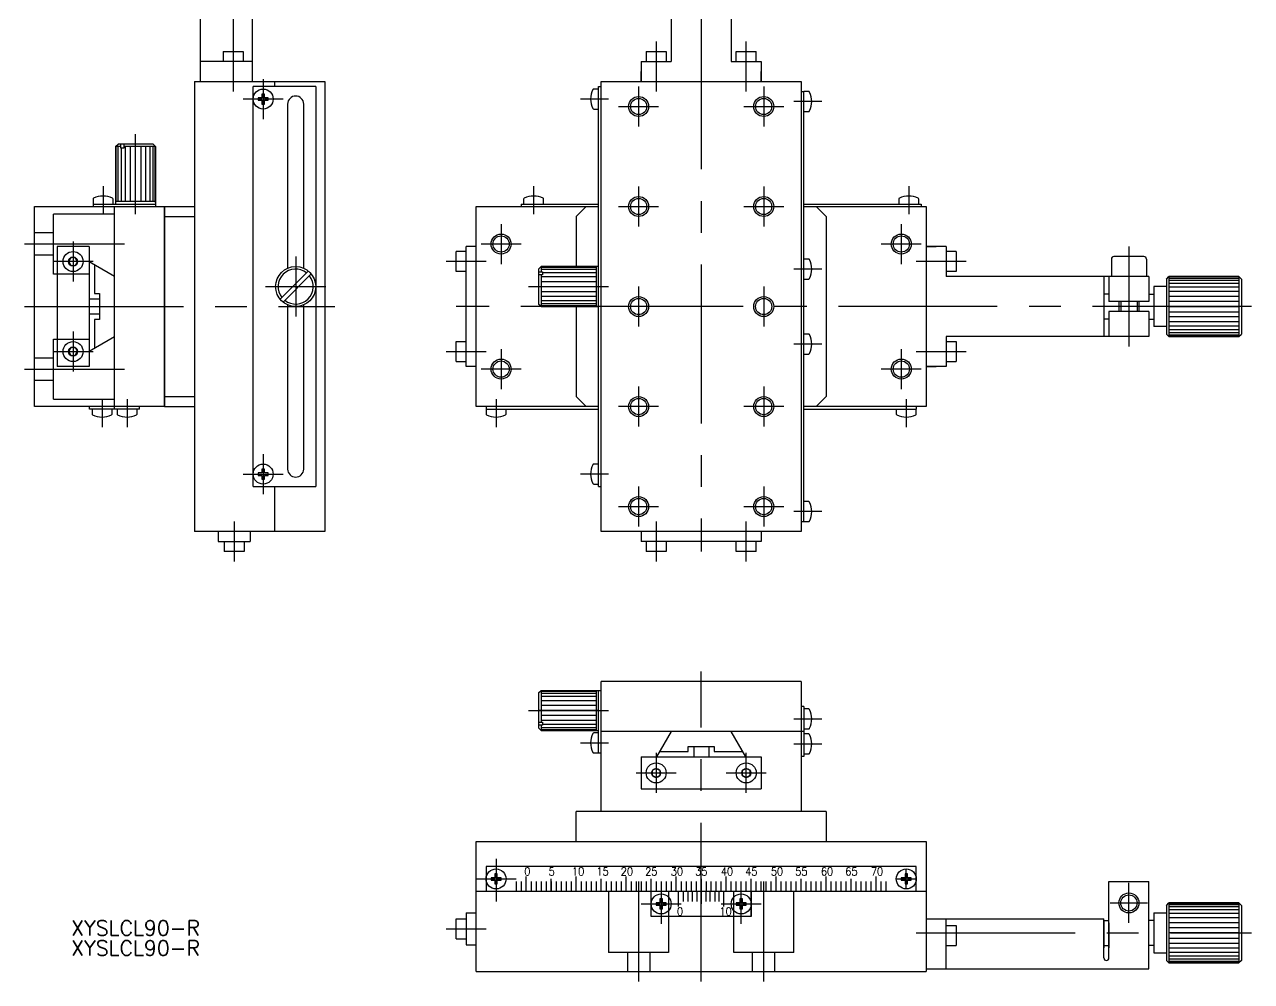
# Model space of a CAD drawing. Extents: x -135 to 410, y -135 to 204.
# Drawn here: x -135.3 to 110, y -135 to 56.4 of the extents above; entities that cross this region are included whole.
import ezdxf

# ---------------------------------------------------------------- set-up
doc = ezdxf.new("R2010")
doc.units = 0
doc.linetypes.add('CENTER', pattern=[50.8, 31.75, -6.35, 6.35, -6.35])
doc.linetypes.add('DASHED', pattern=[19.05, 12.7, -6.35])
doc.layers.get('0').update_dxf_attribs({"linetype": 'CONTINUOUS'})
doc.layers.add('CENTER', color=1, linetype='CENTER')
doc.styles.add('CONVERTER_1', font='txt.shx', dxfattribs={"width": 0.9})
doc.styles.get("Standard").update_dxf_attribs({"font": 'txt.shx', "height": 3, "bigfont": 'bigfont.shx'})

msp = doc.modelspace()

# ---------------------------------------------------------------- linework, layer by layer
at = {"color": 7, "linetype": 'CONTINUOUS'}
for p, q in [((-100.16, 89.5), (-100.16, 49)), ((6, 81.5), (6, 49)), ((-89.76, 80.5), (-89.76, 45)), ((-6, 80.5), (-6, 49)), ((-95.56, 51), (-91.56, 51)), ((-95.56, 51), (-95.56, 49)), ((-91.56, 51), (-91.56, 49)), ((-11, 51), (-11, 49)), ((-11, 51), (-7, 51)), ((-7, 51), (-7, 49)), ((7, 51), (11, 51)), ((7, 49), (7, 51)), ((11, 49), (11, 51)), ((-100.16, 49), (-100.16, 45)), ((-89.76, 49), (-100.16, 49)), ((-12, 49), (-12, 45)), ((-12, 49), (-6, 49)), ((-12, 45), (-12, 47)), ((-11, 49), (-7, 49)), ((6, 49), (7, 49)), ((7, 49), (11, 49)), ((7, 49), (12, 49)), ((11, 49), (12, 49)), ((12, 49), (12, 45)), ((12, 45), (12, 47)), ((-101.26, 45), (-101.26, 20)), ((-101.26, 45), (-75.26, 45)), ((-100.66, 45), (-100.16, 45)), ((-100.16, 45), (-97.96, 45)), ((-85.26, 45), (-85.26, 44)), ((-75.26, 45), (-75.26, 40.5)), ((-20, 45), (20, 45)), ((-20, 44), (-20, 45)), ((20, 45), (20, -45)), ((-89.56, -36), (-89.56, 44)), ((-85.26, 44), (-89.56, 44)), ((-87.81, 41.75), (-88.56, 41.75)), ((-88.56, 41.75), (-88.56, 41.25)), ((-87.31, 42.5), (-87.81, 42.5)), ((-87.81, 42.5), (-87.81, 41.75)), ((-87.31, 41.75), (-87.31, 42.5)), ((-86.56, 41.75), (-87.31, 41.75)), ((-86.56, 41.25), (-86.56, 41.75)), ((-77.06, 44), (-85.26, 44)), ((-77.06, 44), (-77.06, -36)), ((-20.5, 43.5), (-21.49, 43.5)), ((-20.5, 0), (-20.5, 44)), ((-20.5, 44), (-20, 44)), ((-20.5, 44), (-20, 44)), ((-20, -45), (-20, 44)), ((20, 43), (20.5, 43)), ((20.5, 20), (20.5, 43)), ((21.49, 43), (20.5, 43)), ((-88.56, 41.25), (-87.81, 41.25)), ((-87.81, 41.25), (-87.81, 40.5)), ((-87.81, 40.5), (-87.31, 40.5)), ((-87.31, 41.25), (-86.56, 41.25)), ((-87.31, 40.5), (-87.31, 41.25)), ((-82.66, 40.5), (-82.66, 7.67)), ((-79.46, 7.67), (-79.46, 40.5)), ((-75.26, 40.5), (-75.26, -32.5)), ((-21.49, 39.5), (-20.5, 39.5)), ((20.5, 39), (21.49, 39)), ((-117.06, 32), (-116.56, 32.5)), ((-117.06, 32), (-117.06, 20.5)), ((-115.99, 32), (-117.06, 32)), ((-116.92, 21), (-116.92, 32)), ((-109.56, 32.5), (-116.56, 32.5)), ((-116.52, 21), (-116.52, 32)), ((-115.99, 31.7), (-115.99, 32.5)), ((-115.42, 32.5), (-115.42, 31.7)), ((-109.06, 32), (-115.42, 32)), ((-115.06, 21), (-115.06, 32)), ((-114.09, 21), (-114.09, 32)), ((-113.06, 21), (-113.06, 32)), ((-112.02, 32), (-112.02, 21)), ((-111.06, 32), (-111.06, 21)), ((-110.23, 32), (-110.23, 21)), ((-109.59, 32), (-109.59, 21)), ((-109.56, 32.5), (-109.06, 32)), ((-109.19, 32), (-109.19, 21)), ((-109.06, 32), (-109.06, 20)), ((-115.42, 31.7), (-115.99, 31.7)), ((-115.89, 21), (-115.89, 31.7)), ((-133.26, 20), (-107.26, 20)), ((-133.26, -20), (-133.26, 20)), ((-121.56, 21.49), (-121.56, 20.5)), ((-121.56, 20.5), (-109.06, 20.5)), ((-121.56, 20.5), (-121.56, 20)), ((-117.56, 20.5), (-117.56, 21.49)), ((-117.26, -20.5), (-117.26, 20)), ((-109.06, 21), (-117.06, 21)), ((-109.31, 21), (-109.06, 21)), ((-107.26, 20), (-107.26, -20)), ((-107.26, -20), (-107.26, 20)), ((-107.26, 20), (-101.26, 20)), ((-101.26, 20), (-101.26, -20)), ((-45, -20), (-45, 20)), ((-45, -20), (-45, 20)), ((-45, 20), (-23, 20)), ((-36, 20.5), (-20.5, 20.5)), ((-36, 20.5), (-36, 20)), ((-35.5, 21.49), (-35.5, 20.5)), ((-31.5, 20.5), (-31.5, 21.49)), ((-23, 20), (-25, 18)), ((-23, 20), (-20.5, 20)), ((20.5, 20.5), (44, 20.5)), ((20.5, 20), (45, 20)), ((20.5, -20), (20.5, 20)), ((23, 20), (25, 18)), ((39.5, 21.49), (39.5, 20.5)), ((43.5, 20.5), (43.5, 21.49)), ((44, 20.5), (44, 20)), ((44, 20.5), (44, 20)), ((45, 20), (45, -20)), ((-107.26, 18), (-101.26, 18)), ((-25, 18), (-25, 8.02)), ((25, 18), (25, -18)), ((-122.36, 12), (-128.76, 12)), ((-128.76, 12), (-128.76, -12)), ((-122.36, 12), (-122.36, 8.94)), ((-49, 7), (-49, 11)), ((-47, 11), (-49, 11)), ((-47, -12), (-47, 12)), ((-45, 12), (-47, 12)), ((49, 12), (45, 12)), ((45, 12), (47, 12)), ((49, 12), (49, 11)), ((49, 11), (49, 7)), ((49, 11), (49, 7)), ((51, 11), (49, 11)), ((51, 11), (51, 7)), ((88.5, 10), (82.5, 10)), ((-126.01, 9.78), (-126.46, 9)), ((-126.46, 9), (-126.01, 8.22)), ((-125.11, 9.78), (-126.01, 9.78)), ((-126.01, 8.22), (-125.11, 8.22)), ((-124.66, 9), (-125.11, 9.78)), ((-124.66, 9), (-125.11, 8.22)), ((-122.36, 8.94), (-122.36, 1.5)), ((-117.26, 6), (-122.36, 8.94)), ((-121.26, 8.31), (-121.26, 2.6)), ((-32.5, 7.5), (-32, 8)), ((-32.5, 7.5), (-32.5, 0.5)), ((-25, 8), (-32, 8)), ((-32, 8), (-32, 6.93)), ((-32, 7.86), (-21, 7.86)), ((-32, 7.46), (-21, 7.46)), ((-20.5, 8), (-25, 8)), ((-21, 8), (-21, 0)), ((21.49, 9.5), (20.5, 9.5)), ((82, 9.5), (82, 6)), ((89, 9.5), (89, 6)), ((-78.53, 7.1), (-84.16, 1.47)), ((-77.96, 6.53), (-83.59, 0.9)), ((-47, 7), (-49, 7)), ((-32.5, 6.93), (-31.7, 6.93)), ((-31.7, 6.36), (-32.5, 6.36)), ((-32, 6.36), (-32, 0)), ((-32, 6), (-21, 6)), ((-32, 5.04), (-21, 5.04)), ((-31.7, 6.93), (-31.7, 6.36)), ((-31.7, 6.83), (-21, 6.83)), ((20.5, 5.5), (21.49, 5.5)), ((49, 7), (49, 6)), ((51, 7), (49, 7)), ((80.5, 6), (49, 6)), ((81.5, 6), (80.5, 6)), ((80.5, 6), (80.5, 2.5)), ((81.5, 6), (81.5, 2.5)), ((82, 6), (81.5, 6)), ((89, 6), (82, 6)), ((89.5, 6), (89, 6)), ((89.5, 6), (89.5, 2.5)), ((93, 5.5), (93.5, 6)), ((93, 5.5), (93, -5.5)), ((107.5, 6), (93.5, 6)), ((93.5, 6), (93.5, 5.91)), ((107.5, 5.91), (93.5, 5.91)), ((93.5, 5.91), (93.5, 5.64)), ((107.5, 5.64), (93.5, 5.64)), ((93.5, 5.64), (93.5, 5.2)), ((107.5, 5.2), (93.5, 5.2)), ((93.5, 5.2), (93.5, 4.6)), ((107.5, 6), (108, 5.5)), ((107.5, 6), (107.5, 5.91)), ((107.5, 5.91), (107.5, 5.64)), ((107.5, 5.64), (107.5, 5.2)), ((107.5, 5.2), (107.5, 4.6)), ((108, 5.5), (108, 2.2)), ((-121.26, 2.6), (-120.26, 2.6)), ((-120.26, 2.6), (-120.26, -2.6)), ((-32, 4), (-21, 4)), ((-21, 2.96), (-32, 2.96)), ((81.5, 2.5), (80.5, 2.5)), ((80.5, 2.5), (80.5, -2.5)), ((81.5, 2.5), (81.5, 2.43)), ((89.5, 2.5), (89.5, 1)), ((89.5, 2.5), (90.5, 2.5)), ((90.5, 4), (90.5, -4)), ((90.5, 4), (90.5, 2.5)), ((93, 4), (90.5, 4)), ((90.5, 2.5), (90.5, -2.5)), ((93, 4), (93, -4)), ((107.5, 4.6), (93.5, 4.6)), ((93.5, 4.6), (93.5, 3.86)), ((107.5, 3.86), (93.5, 3.86)), ((93.5, 3.86), (93.5, 3)), ((107.5, 3), (93.5, 3)), ((93.5, 3), (93.5, 2.02)), ((107.5, 4.6), (107.5, 3.86)), ((107.5, 3.86), (107.5, 3)), ((107.5, 3), (107.5, 2.02)), ((-122.36, 1.5), (-122.36, -1.5)), ((-120.26, 1.5), (-122.36, 1.5)), ((-82.66, 0.33), (-82.66, -32.5)), ((-79.46, -32.5), (-79.46, 0.33)), ((-32, 0), (-32.5, 0.5)), ((-21, 2), (-32, 2)), ((-21, 1.17), (-32, 1.17)), ((-21, 0.54), (-32, 0.54)), ((-21, 0.14), (-32, 0.14)), ((-32, 0), (-21, 0)), ((-25, 0), (-25, -18)), ((-21, 0), (-21, 0.25)), ((-21, 0), (-20.5, 0)), ((-20.5, -36), (-20.5, 0)), ((81.5, 2.43), (81.5, 1)), ((83.5, 1), (81.5, 1)), ((83.5, 1), (83.5, -1)), ((83.88, 1), (83.5, 1)), ((87.12, 1), (83.88, 1)), ((87.5, 1), (87.12, 1)), ((87.5, 1), (87.5, -1)), ((89.5, 1), (87.5, 1)), ((107.5, 2.02), (93.5, 2.02)), ((93.5, 2.02), (93.5, 1.04)), ((107.5, 1.04), (93.5, 1.04)), ((93.5, 1.04), (93.5, 0)), ((93.5, 0), (93.5, -6)), ((93.5, 0), (107.5, 0)), ((107.5, 2.02), (107.5, 1.04)), ((107.5, 1.04), (107.5, 0)), ((107.5, 0), (107.5, -6)), ((108, 2.2), (108, 2)), ((108, 2), (108, -2)), ((-122.36, -1.5), (-122.36, -8.94)), ((-120.26, -1.5), (-122.36, -1.5)), ((81.5, -1), (81.5, -2.5)), ((83.5, -1), (81.5, -1)), ((83.88, -1), (83.5, -1)), ((87.12, -1), (83.88, -1)), ((87.5, -1), (87.12, -1)), ((89.5, -1), (87.5, -1)), ((89.5, -1), (89.5, -2.5)), ((93.5, -1.04), (107.5, -1.04)), ((93.5, -2.02), (107.5, -2.02)), ((108, -2), (108, -5.5)), ((-121.26, -2.6), (-121.26, -8.31)), ((-120.26, -2.6), (-121.26, -2.6)), ((81.5, -2.5), (80.5, -2.5)), ((80.5, -2.5), (80.5, -6)), ((81.5, -2.5), (81.5, -6)), ((89.5, -2.5), (89.5, -6)), ((89.5, -2.5), (90.5, -2.5)), ((90.5, -2.5), (90.5, -4)), ((93, -4), (90.5, -4)), ((93, -4), (90.5, -4)), ((93.5, -3), (107.5, -3)), ((93.5, -3.86), (107.5, -3.86)), ((93.5, -4.6), (107.5, -4.6)), ((-122.36, -8.94), (-117.26, -6)), ((-49, -7), (-47, -7)), ((-49, -11), (-49, -7)), ((21.49, -5.5), (20.5, -5.5)), ((81.5, -6), (49, -6)), ((49, -6), (49, -7)), ((49, -7), (49, -12)), ((49, -7), (51, -7)), ((49, -7), (49, -11)), ((51, -7), (51, -11)), ((89.5, -6), (81.5, -6)), ((93.5, -6), (93, -5.5)), ((93.5, -5.2), (107.5, -5.2)), ((93.5, -5.64), (107.5, -5.64)), ((93.5, -5.91), (107.5, -5.91)), ((107.5, -6), (93.5, -6)), ((93.5, -6), (107.5, -6)), ((107.5, -6), (108, -5.5)), ((-126.01, -8.22), (-126.46, -9)), ((-126.46, -9), (-126.01, -9.78)), ((-125.11, -8.22), (-126.01, -8.22)), ((-126.01, -9.78), (-125.11, -9.78)), ((-125.11, -8.22), (-124.66, -9)), ((-125.11, -9.78), (-124.66, -9)), ((-122.36, -8.94), (-122.36, -12)), ((20.5, -9.5), (21.49, -9.5)), ((-122.36, -12), (-128.76, -12)), ((-49, -11), (-47, -11)), ((-47, -12), (-47, -11)), ((-45, -12), (-47, -12)), ((49, -12), (45, -12)), ((45, -12), (47, -12)), ((49, -11), (49, -12)), ((49, -11), (51, -11)), ((-107.26, -18), (-101.26, -18)), ((-23, -20), (-25, -18)), ((23, -20), (25, -18)), ((-107.26, -20), (-133.26, -20)), ((-122.26, -20.5), (-122.26, -20)), ((-121.96, -20), (-122.26, -20)), ((-112.26, -20.5), (-122.26, -20.5)), ((-121.76, -20.5), (-121.76, -21.49)), ((-117.76, -21.49), (-117.76, -20.5)), ((-116.76, -20.5), (-116.76, -21.49)), ((-112.76, -21.49), (-112.76, -20.5)), ((-112.26, -20.5), (-112.26, -20)), ((-107.26, -20), (-101.26, -20)), ((-101.26, -20), (-101.26, -45)), ((-23, -20), (-45, -20)), ((-43, -20), (-43, -20.5)), ((-43, -20.5), (-20.5, -20.5)), ((-43, -20.5), (-43, -21.49)), ((-43, -20.5), (-43, -21.49)), ((-39, -21.49), (-39, -20.5)), ((-20.5, -20), (-23, -20)), ((20.5, -43), (20.5, -20)), ((45, -20), (20.5, -20)), ((20.5, -20.5), (43, -20.5)), ((39, -20.5), (39, -21.49)), ((43, -20), (43, -20.5)), ((43, -21.49), (43, -20.5)), ((-20.5, -31.5), (-21.49, -31.5)), ((-88.56, -33.25), (-88.56, -33.75)), ((-87.81, -33.25), (-88.56, -33.25)), ((-88.56, -33.75), (-87.81, -33.75)), ((-87.81, -32.5), (-87.81, -33.25)), ((-87.31, -32.5), (-87.81, -32.5)), ((-87.81, -33.75), (-87.81, -34.5)), ((-87.31, -33.25), (-87.31, -32.5)), ((-86.56, -33.25), (-87.31, -33.25)), ((-87.31, -34.5), (-87.31, -33.75)), ((-87.31, -33.75), (-86.56, -33.75)), ((-86.56, -33.75), (-86.56, -33.25)), ((-75.26, -32.5), (-75.26, -45)), ((-89.56, -36), (-85.26, -36)), ((-87.81, -34.5), (-87.31, -34.5)), ((-85.26, -36), (-85.26, -45)), ((-85.26, -36), (-77.06, -36)), ((-21.49, -35.5), (-20.5, -35.5)), ((-20.5, -36), (-20, -36)), ((21.49, -39), (20.5, -39)), ((20, -43), (20.5, -43)), ((20.5, -43), (21.49, -43)), ((20.5, -43), (21.49, -43)), ((-96.96, -45), (-101.26, -45)), ((-75.26, -45), (-101.26, -45)), ((-96.56, -45), (-96.56, -47)), ((-90.16, -45), (-90.16, -47)), ((20, -45), (-20, -45)), ((20, -45), (-20, -45)), ((-12, -45), (-12, -47)), ((12, -45), (12, -47)), ((-96.56, -47), (-90.16, -47)), ((-95.36, -47), (-95.36, -49)), ((-91.36, -49), (-95.36, -49)), ((-91.36, -47), (-91.36, -49)), ((12, -47), (-12, -47)), ((-11, -47), (-11, -49)), ((-7, -49), (-11, -49)), ((-7, -47), (-7, -49)), ((7, -49), (7, -47)), ((11, -49), (7, -49)), ((11, -49), (11, -47)), ((12, -47), (11, -47)), ((-20, -100.95), (-20, -74.95)), ((20, -74.95), (-20, -74.95)), ((20, -74.95), (20, -100.95)), ((-32.5, -77.25), (-32, -76.75)), ((-32.5, -77.25), (-32.5, -84.25)), ((-32, -76.75), (-20, -76.75)), ((-32, -76.75), (-32, -83.11)), ((-32, -76.89), (-21, -76.89)), ((-32, -77.29), (-21, -77.29)), ((-32, -77.92), (-21, -77.92)), ((-21, -76.75), (-21, -84.75)), ((-21, -77), (-21, -76.75)), ((-20.5, -89.25), (-20.5, -76.75)), ((-32, -78.75), (-21, -78.75)), ((-32, -79.72), (-21, -79.72)), ((-21, -80.75), (-32, -80.75)), ((20.5, -79.95), (20, -79.95)), ((20.5, -79.95), (20.5, -89.95)), ((21.49, -80.45), (20.5, -80.45)), ((-32.5, -83.11), (-31.7, -83.11)), ((-21, -81.79), (-32, -81.79)), ((-21, -82.75), (-32, -82.75)), ((-31.7, -83.11), (-31.7, -83.68)), ((-31.7, -83.68), (-32.5, -83.68)), ((-32, -84.75), (-32.5, -84.25)), ((-32, -83.68), (-32, -84.75)), ((-21, -84.21), (-32, -84.21)), ((-21, -84.61), (-32, -84.61)), ((-32, -84.75), (-20.5, -84.75)), ((-21, -83.58), (-31.7, -83.58)), ((-20.5, -85.25), (-21.49, -85.25)), ((20.5, -84.95), (-20, -84.95)), ((-6, -84.95), (-8.94, -90.05)), ((8.94, -90.05), (6, -84.95)), ((20.5, -84.45), (21.49, -84.45)), ((21.49, -85.45), (20.5, -85.45)), ((-2.6, -87.95), (2.6, -87.95)), ((-2.6, -88.95), (-2.6, -87.95)), ((-1.5, -87.95), (-1.5, -90.05)), ((1.5, -87.95), (1.5, -90.05)), ((2.6, -87.95), (2.6, -88.95)), ((-21.49, -89.25), (-20.5, -89.25)), ((-20.5, -89.25), (-20, -89.25)), ((-12, -90.05), (-12, -96.45)), ((-12, -90.05), (-8.94, -90.05)), ((-8.94, -90.05), (-1.5, -90.05)), ((-8.31, -88.95), (-2.6, -88.95)), ((-1.5, -90.05), (1.5, -90.05)), ((1.5, -90.05), (8.94, -90.05)), ((2.6, -88.95), (8.31, -88.95)), ((8.94, -90.05), (12, -90.05)), ((12, -90.05), (12, -96.45)), ((20, -89.65), (20, -89.95)), ((20.5, -89.95), (20, -89.95)), ((20.5, -89.45), (21.49, -89.45)), ((-9, -92.35), (-9.78, -92.8)), ((-9.78, -92.8), (-9.78, -93.7)), ((-9, -92.35), (-8.22, -92.8)), ((-8.22, -93.7), (-8.22, -92.8)), ((8.22, -92.8), (9, -92.35)), ((8.22, -92.8), (8.22, -93.7)), ((9.78, -92.8), (9, -92.35)), ((9.78, -93.7), (9.78, -92.8)), ((-9.78, -93.7), (-9, -94.15)), ((-9, -94.15), (-8.22, -93.7)), ((8.22, -93.7), (9, -94.15)), ((9, -94.15), (9.78, -93.7)), ((-12, -96.45), (12, -96.45)), ((-25, -106.95), (-25, -100.95)), ((25, -100.95), (-25, -100.95)), ((25, -100.95), (25, -106.95)), ((-45, -106.95), (25, -106.95)), ((-45, -113.95), (-45, -106.95)), ((25, -106.95), (45, -106.95)), ((45, -106.95), (45, -132.95)), ((0, -111.95), (-43, -111.95)), ((-43, -111.95), (-43, -116.95)), ((-43, -111.95), (-43, -116.95)), ((-43, -111.95), (-43, -116.95)), ((-43, -111.95), (-43, -116.95)), ((43, -111.95), (0, -111.95)), ((43, -116.95), (43, -111.95)), ((43, -116.95), (43, -111.95)), ((-45, -114.45), (-45, -113.95)), ((-45, -132.95), (-45, -114.45)), ((-42, -114.2), (-42, -114.7)), ((-41.25, -114.2), (-42, -114.2)), ((-42, -114.2), (-42, -114.7)), ((-41.25, -114.2), (-42, -114.2)), ((-42, -114.7), (-41.25, -114.7)), ((-42, -114.7), (-41.25, -114.7)), ((-41.25, -113.45), (-41.25, -114.2)), ((-40.75, -113.45), (-41.25, -113.45)), ((-41.25, -113.45), (-41.25, -114.2)), ((-40.75, -113.45), (-41.25, -113.45)), ((-41.25, -114.7), (-41.25, -115.45)), ((-41.25, -114.7), (-41.25, -115.45)), ((-41, -114.95), (-41, -116.95)), ((-40.75, -114.2), (-40.75, -113.45)), ((-40.75, -114.2), (-40.75, -113.45)), ((-40, -114.2), (-40.75, -114.2)), ((-40, -114.2), (-40.75, -114.2)), ((-40.75, -114.7), (-40, -114.7)), ((-40.75, -115.45), (-40.75, -114.7)), ((-40.75, -114.7), (-40, -114.7)), ((-40.75, -115.45), (-40.75, -114.7)), ((-40, -114.7), (-40, -114.2)), ((-40, -114.7), (-40, -114.2)), ((-37, -114.95), (-37, -116.95)), ((-36, -114.95), (-36, -116.95)), ((-36, -114.95), (-36, -116.95)), ((-35, -116.95), (-35, -113.95)), ((-34, -114.95), (-34, -116.95)), ((-33, -114.95), (-33, -116.95)), ((-33, -114.95), (-33, -116.95)), ((-33, -114.95), (-33, -116.95)), ((-32, -114.95), (-32, -116.95)), ((-32, -114.95), (-32, -116.95)), ((-31, -114.95), (-31, -116.95)), ((-31, -114.95), (-31, -116.95)), ((-30, -116.95), (-30, -114.45)), ((-30, -114.95), (-30, -116.95)), ((-30, -114.95), (-30, -116.95)), ((-29, -114.95), (-29, -116.95)), ((-28, -114.95), (-28, -116.95)), ((-27, -114.95), (-27, -116.95)), ((-26, -114.95), (-26, -116.95)), ((-25, -116.95), (-25, -113.95)), ((-24, -114.95), (-24, -116.95)), ((-24, -114.95), (-24, -116.95)), ((-23, -114.95), (-23, -116.95)), ((-23, -114.95), (-23, -116.95)), ((-22, -114.95), (-22, -116.95)), ((-22, -114.95), (-22, -116.95)), ((-21, -114.95), (-21, -116.95)), ((-21, -114.95), (-21, -116.95)), ((-20, -116.95), (-20, -114.45)), ((-19, -114.95), (-19, -116.95)), ((-18, -114.95), (-18, -116.95)), ((-17, -114.95), (-17, -116.95)), ((-16, -114.95), (-16, -116.95)), ((-15, -116.95), (-15, -113.95)), ((-14, -114.95), (-14, -116.95)), ((-13, -114.95), (-13, -116.95)), ((-12, -114.95), (-12, -116.95)), ((-11, -114.95), (-11, -116.95)), ((-10, -121.95), (-10, -114.45)), ((-9, -114.95), (-9, -116.95)), ((-8, -114.95), (-8, -116.95)), ((-7, -114.95), (-7, -116.95)), ((-6, -114.95), (-6, -116.95)), ((-5, -116.95), (-5, -113.95)), ((-4, -114.95), (-4, -116.95)), ((-3, -114.95), (-3, -116.95)), ((-2, -114.95), (-2, -116.95)), ((-1, -114.95), (-1, -116.95)), ((0, -114.45), (0, -119.45)), ((1, -114.95), (1, -116.95)), ((2, -116.95), (2, -114.95)), ((3, -116.95), (3, -114.95)), ((4, -116.95), (4, -114.95)), ((5, -116.95), (5, -113.95)), ((6, -116.95), (6, -114.95)), ((7, -116.95), (7, -114.95)), ((8, -116.95), (8, -114.95)), ((9, -116.95), (9, -114.95)), ((10, -121.95), (10, -114.45)), ((11, -116.95), (11, -114.95)), ((12, -116.95), (12, -114.95)), ((13, -116.95), (13, -114.95)), ((14, -116.95), (14, -114.95)), ((15, -116.95), (15, -113.95)), ((16, -116.95), (16, -114.95)), ((17, -116.95), (17, -114.95)), ((18, -116.95), (18, -114.95)), ((19, -116.95), (19, -114.95)), ((20, -116.95), (20, -114.45)), ((21, -116.95), (21, -114.95)), ((22, -116.95), (22, -114.95)), ((23, -116.95), (23, -114.95)), ((24, -116.95), (24, -114.95)), ((25, -116.95), (25, -113.95)), ((26, -116.95), (26, -114.95)), ((27, -116.95), (27, -114.95)), ((28, -116.95), (28, -114.95)), ((29, -116.95), (29, -114.95)), ((30, -116.95), (30, -114.45)), ((31, -116.95), (31, -114.95)), ((32, -116.95), (32, -114.95)), ((33, -116.95), (33, -114.95)), ((34, -116.95), (34, -114.95)), ((35, -116.95), (35, -113.95)), ((36, -116.95), (36, -114.95)), ((37, -116.95), (37, -114.95)), ((40, -114.2), (40, -114.7)), ((40.75, -114.2), (40, -114.2)), ((40, -114.2), (40, -114.7)), ((40.75, -114.2), (40, -114.2)), ((40, -114.7), (40.75, -114.7)), ((40, -114.7), (40.75, -114.7)), ((41.25, -113.45), (40.75, -113.45)), ((41.25, -113.45), (40.75, -113.45)), ((40.75, -113.45), (40.75, -114.2)), ((40.75, -113.45), (40.75, -114.2)), ((40.75, -114.7), (40.75, -115.45)), ((40.75, -114.7), (40.75, -115.45)), ((41, -116.45), (41, -114.95)), ((41.25, -114.2), (41.25, -113.45)), ((41.25, -114.2), (41.25, -113.45)), ((42, -114.2), (41.25, -114.2)), ((42, -114.2), (41.25, -114.2)), ((41.25, -114.7), (42, -114.7)), ((41.25, -115.45), (41.25, -114.7)), ((41.25, -114.7), (42, -114.7)), ((41.25, -115.45), (41.25, -114.7)), ((42, -114.7), (42, -114.2)), ((42, -114.7), (42, -114.2)), ((81.5, -119.25), (81.5, -114.95)), ((81.5, -114.95), (85.5, -114.95)), ((85.5, -114.95), (89.5, -114.95)), ((89.5, -119.25), (89.5, -114.95)), ((43, -116.95), (-45, -116.95)), ((-43, -116.95), (-45, -116.95)), ((-43, -116.95), (-45, -116.95)), ((45, -116.95), (-43, -116.95)), ((-41.25, -115.45), (-40.75, -115.45)), ((-41.25, -115.45), (-40.75, -115.45)), ((-25, -116.95), (-30, -116.95)), ((-10, -121.95), (-10, -116.95)), ((-4.5, -119.95), (-4.5, -116.95)), ((-3.6, -116.95), (-3.6, -118.95)), ((-2.7, -116.95), (-2.7, -118.95)), ((-1.8, -116.95), (-1.8, -118.95)), ((-0.9, -116.95), (-0.9, -118.95)), ((0.9, -116.95), (0.9, -118.95)), ((1.8, -118.95), (1.8, -116.95)), ((2.7, -116.95), (2.7, -118.95)), ((3.6, -118.95), (3.6, -116.95)), ((4.5, -119.95), (4.5, -116.95)), ((10, -116.95), (10, -121.95)), ((10, -121.95), (10, -116.95)), ((40.75, -115.45), (41.25, -115.45)), ((40.75, -115.45), (41.25, -115.45)), ((45, -116.95), (43, -116.95)), ((-8.25, -119.2), (-9, -119.2)), ((-9, -119.2), (-9, -119.7)), ((-9, -119.7), (-8.25, -119.7)), ((-7.75, -118.45), (-8.25, -118.45)), ((-8.25, -118.45), (-8.25, -119.2)), ((-8.25, -119.7), (-8.25, -120.45)), ((-7.75, -119.2), (-7.75, -118.45)), ((-7, -119.2), (-7.75, -119.2)), ((-7.75, -120.45), (-7.75, -119.7)), ((-7.75, -119.7), (-7, -119.7)), ((-7, -119.7), (-7, -119.2)), ((7.75, -119.2), (7, -119.2)), ((7, -119.2), (7, -119.7)), ((7, -119.7), (7.75, -119.7)), ((8.25, -118.45), (7.75, -118.45)), ((7.75, -118.45), (7.75, -119.2)), ((7.75, -119.7), (7.75, -120.45)), ((8.25, -119.2), (8.25, -118.45)), ((9, -119.2), (8.25, -119.2)), ((8.25, -120.45), (8.25, -119.7)), ((8.25, -119.7), (9, -119.7)), ((9, -119.7), (9, -119.2)), ((81.5, -123.25), (81.5, -119.25)), ((89.5, -122.75), (89.5, -119.25)), ((93, -119.75), (93.5, -119.25)), ((93, -119.75), (93, -130.75)), ((93.5, -119.25), (107.5, -119.25)), ((107.5, -119.25), (93.5, -119.25)), ((93.5, -119.25), (93.5, -125.25)), ((93.5, -119.25), (93.5, -119.34)), ((107.5, -119.34), (93.5, -119.34)), ((93.5, -119.34), (93.5, -119.61)), ((107.5, -119.61), (93.5, -119.61)), ((93.5, -119.61), (93.5, -120.05)), ((107.5, -120.05), (93.5, -120.05)), ((108, -119.75), (107.5, -119.25)), ((107.5, -119.25), (107.5, -125.25)), ((108, -119.75), (108, -123.25)), ((-49, -126.45), (-49, -122.45)), ((-49, -122.45), (-47, -122.45)), ((-47, -121.25), (-47, -127.65)), ((-47, -121.25), (-45, -121.25)), ((0, -121.95), (-10, -121.95)), ((-8.25, -120.45), (-7.75, -120.45)), ((10, -121.95), (0, -121.95)), ((7.75, -120.45), (8.25, -120.45)), ((45, -122.45), (49, -122.45)), ((45, -122.55), (45, -130.75)), ((49, -132.45), (49, -122.45)), ((49, -122.45), (80.5, -122.45)), ((80.5, -122.75), (80.5, -122.45)), ((80.5, -122.65), (80.5, -122.55)), ((90.5, -121.25), (90.5, -129.25)), ((90.5, -121.25), (90.5, -122.75)), ((90.5, -121.25), (93, -121.25)), ((90.5, -121.25), (93, -121.25)), ((93, -121.25), (93, -129.25)), ((107.5, -120.65), (93.5, -120.65)), ((107.5, -121.39), (93.5, -121.39)), ((107.5, -122.25), (93.5, -122.25)), ((45, -122.65), (45, -128.85)), ((49, -123.75), (51, -123.75)), ((51, -123.75), (51, -127.75)), ((80.5, -122.75), (80.5, -122.65)), ((80.5, -122.75), (81.5, -122.75)), ((80.5, -127.75), (80.5, -122.75)), ((80.5, -122.75), (80.5, -123.25)), ((80.5, -123.25), (80.5, -122.75)), ((80.5, -123.25), (80.5, -127.75)), ((81.5, -127.75), (81.5, -123.25)), ((81.5, -123.25), (81.5, -124.75)), ((81.5, -124.75), (81.5, -126.75)), ((90.5, -122.75), (89.5, -122.75)), ((89.5, -123.25), (89.5, -122.75)), ((89.5, -127.75), (89.5, -123.25)), ((90.5, -122.75), (90.5, -127.75)), ((107.5, -123.23), (93.5, -123.23)), ((107.5, -124.21), (93.5, -124.21)), ((108, -123.25), (108, -127.25)), ((-49, -126.45), (-47, -126.45)), ((81.5, -126.75), (81.5, -128.25)), ((107.5, -125.25), (93.5, -125.25)), ((93.5, -125.25), (93.5, -126.29)), ((93.5, -126.29), (93.5, -127.27)), ((93.5, -126.29), (107.5, -126.29)), ((93.5, -127.27), (107.5, -127.27)), ((93.5, -127.27), (93.5, -128.25)), ((107.5, -125.25), (107.5, -126.29)), ((107.5, -126.29), (107.5, -127.27)), ((107.5, -127.27), (107.5, -128.25)), ((108, -127.25), (108, -127.45)), ((108, -127.45), (108, -130.75)), ((-47, -127.65), (-45, -127.65)), ((49, -127.75), (51, -127.75)), ((80.5, -127.75), (81.5, -127.75)), ((80.5, -127.75), (80.5, -128.25)), ((80.5, -130.25), (80.5, -127.75)), ((81.5, -128.25), (81.5, -127.75)), ((81.5, -130.25), (81.5, -128.25)), ((90.5, -127.75), (89.5, -127.75)), ((89.5, -128.25), (89.5, -127.75)), ((89.5, -130.75), (89.5, -128.25)), ((90.5, -127.75), (90.5, -129.25)), ((90.5, -129.25), (93, -129.25)), ((93.5, -128.25), (107.5, -128.25)), ((93.5, -128.25), (93.5, -129.11)), ((93.5, -129.11), (107.5, -129.11)), ((93.5, -129.11), (93.5, -129.85)), ((93.5, -129.85), (107.5, -129.85)), ((93.5, -129.85), (93.5, -130.45)), ((107.5, -128.25), (107.5, -129.11)), ((107.5, -129.11), (107.5, -129.85)), ((107.5, -129.85), (107.5, -130.45)), ((45, -130.75), (45, -132.45)), ((89.5, -132.45), (89.5, -130.75)), ((89.5, -132.45), (89.5, -130.75)), ((93.5, -131.25), (93, -130.75)), ((93.5, -130.45), (107.5, -130.45)), ((93.5, -130.45), (93.5, -130.89)), ((93.5, -130.89), (107.5, -130.89)), ((93.5, -130.89), (93.5, -131.16)), ((93.5, -131.16), (107.5, -131.16)), ((93.5, -131.16), (93.5, -131.25)), ((93.5, -131.25), (107.5, -131.25)), ((107.5, -130.45), (107.5, -130.89)), ((108, -130.75), (107.5, -131.25)), ((107.5, -130.89), (107.5, -131.16)), ((107.5, -131.16), (107.5, -131.25)), ((-45, -132.95), (45, -132.95)), ((45, -132.45), (45, -132.95)), ((45, -132.45), (49, -132.45)), ((49, -132.45), (89.5, -132.45))]:
    msp.add_line(p, q, dxfattribs=at)
at = {"color": 3, "linetype": 'DASHED'}
for p, q in [((-129.46, 6.5), (-129.46, 18.5)), ((-117.26, 18.5), (-129.46, 18.5)), ((-129.46, 14.75), (-133.26, 14.75)), ((-129.46, 10.25), (-133.26, 10.25)), ((-122.36, 6.5), (-129.46, 6.5)), ((-129.46, -18.5), (-129.46, -6.5)), ((-129.46, -6.5), (-122.36, -6.5)), ((-133.26, -10.25), (-129.46, -10.25)), ((-133.26, -14.75), (-129.46, -14.75)), ((-129.46, -18.5), (-117.26, -18.5)), ((-18.5, -116.95), (-18.5, -129.15)), ((-6.5, -116.95), (-6.5, -129.15)), ((6.5, -129.15), (6.5, -116.95)), ((18.5, -129.15), (18.5, -116.95)), ((-6.5, -129.15), (-18.5, -129.15)), ((-14.75, -129.15), (-14.75, -132.95)), ((-10.25, -129.15), (-10.25, -132.95)), ((18.5, -129.15), (6.5, -129.15)), ((10.25, -132.95), (10.25, -129.15)), ((14.75, -132.95), (14.75, -129.15))]:
    msp.add_line(p, q, dxfattribs=at)
at = {"color": 3, "linetype": 'CONTINUOUS'}
for p, q in [((83.88, 1), (83.88, -1)), ((87.12, 1), (87.12, -1))]:
    msp.add_line(p, q, dxfattribs=at)
at = {"color": 7, "linetype": 'CONTINUOUS'}
for centre, radius in [((-87.56, 41.5), 2), ((-12.5, 40), 1.62), ((12.5, 40), 1.62), ((-12.5, 20), 1.62), ((12.5, 20), 1.62), ((-40, 12.5), 1.62), ((40, 12.5), 1.62), ((-125.56, 9), 2), ((-125.56, 9), 0.9), ((-81.06, 4), 4), ((-12.5, 0), 1.62), ((12.5, 0), 1.62), ((-125.56, -9), 2), ((-125.56, -9), 0.9), ((-40, -12.5), 1.62), ((40, -12.5), 1.62), ((-12.5, -20), 1.62), ((12.5, -20), 1.62), ((-87.56, -33.5), 2), ((-12.5, -40), 1.62), ((12.5, -40), 1.62), ((-9, -93.25), 2), ((-9, -93.25), 0.9), ((9, -93.25), 2), ((9, -93.25), 0.9), ((-41, -114.45), 2), ((-41, -114.45), 2), ((41, -114.45), 2), ((41, -114.45), 2), ((-8, -119.45), 2), ((8, -119.45), 2), ((85.5, -119.25), 1.62)]:
    msp.add_circle(centre, radius, dxfattribs=at)
at = {"color": 3, "linetype": 'CONTINUOUS'}
for centre in [(-12.5, 40), (12.5, 40), (-12.5, 20), (12.5, 20), (-40, 12.5), (40, 12.5), (-12.5, 0), (12.5, 0), (-40, -12.5), (40, -12.5), (-12.5, -20), (12.5, -20), (-12.5, -40), (12.5, -40), (85.5, -119.25)]:
    msp.add_circle(centre, 2, dxfattribs=at)
at = {"color": 7, "linetype": 'CONTINUOUS'}
for centre, radius, start, end in [((-81.06, 40.5), 1.6, 0, 180), ((-17.75, 41.5), 4.35, 154.3284, 205.6716), ((-21.49, 43.3), 0.2, 90, 154.3284), ((21.49, 42.8), 0.2, 25.6716, 90), ((17.75, 41), 4.35, 334.3284, 25.6716), ((-21.49, 39.7), 0.2, 205.6716, 270), ((21.49, 39.2), 0.2, 270, 334.3284), ((-119.56, 17.75), 4.35, 64.3284, 115.6716), ((-33.5, 17.75), 4.35, 64.3284, 115.6716), ((41.5, 17.75), 4.35, 64.3284, 115.6716), ((-121.36, 21.49), 0.2, 115.6716, 180), ((-117.76, 21.49), 0.2, 0, 64.3284), ((-35.3, 21.49), 0.2, 115.6716, 180), ((-31.7, 21.49), 0.2, 0, 64.3284), ((39.7, 21.49), 0.2, 115.6716, 180), ((43.3, 21.49), 0.2, 0, 64.3284), ((82.5, 9.5), 0.5, 90, 180), ((88.5, 9.5), 0.5, 0, 90), ((-81.06, 4), 3.5, 51.5624, 218.4376), ((21.49, 9.3), 0.2, 25.6716, 90), ((17.75, 7.5), 4.35, 334.3284, 25.6716), ((-81.06, 4), 3.5, 231.5624, 38.4376), ((21.49, 5.7), 0.2, 270, 334.3284), ((21.49, -5.7), 0.2, 25.6716, 90), ((17.75, -7.5), 4.35, 334.3284, 25.6716), ((21.49, -9.3), 0.2, 270, 334.3284), ((-121.56, -21.49), 0.2, 180, 244.3284), ((-119.76, -17.75), 4.35, 244.3284, 295.6716), ((-117.96, -21.49), 0.2, 295.6716, 0), ((-116.56, -21.49), 0.2, 180, 244.3284), ((-114.76, -17.75), 4.35, 244.3284, 295.6716), ((-112.96, -21.49), 0.2, 295.6716, 0), ((-42.8, -21.49), 0.2, 180, 244.3284), ((-42.8, -21.49), 0.2, 180, 244.3284), ((-41, -17.75), 4.35, 244.3284, 295.6716), ((-39.2, -21.49), 0.2, 295.6716, 0), ((39.2, -21.49), 0.2, 180, 244.3284), ((41, -17.75), 4.35, 244.3284, 295.6716), ((42.8, -21.49), 0.2, 295.6716, 0), ((-17.75, -33.5), 4.35, 154.3284, 205.6716), ((-21.49, -31.7), 0.2, 90, 154.3284), ((-81.06, -32.5), 1.6, 180, 0), ((-21.49, -35.3), 0.2, 205.6716, 270), ((21.49, -39.2), 0.2, 25.6716, 90), ((17.75, -41), 4.35, 334.3284, 25.6716), ((21.49, -42.8), 0.2, 270, 334.3284), ((21.49, -42.8), 0.2, 270, 334.3284), ((21.49, -80.65), 0.2, 25.6716, 90), ((17.75, -82.45), 4.35, 334.3284, 25.6716), ((-17.75, -87.25), 4.35, 154.3284, 205.6716), ((-21.49, -85.45), 0.2, 90, 154.3284), ((21.49, -84.25), 0.2, 270, 334.3284), ((21.49, -85.65), 0.2, 25.6716, 90), ((17.75, -87.45), 4.35, 334.3284, 25.6716), ((-21.49, -89.05), 0.2, 205.6716, 270), ((21.49, -89.25), 0.2, 270, 334.3284), ((81, -130.25), 0.5, 180, 270), ((81, -130.25), 0.5, 270, 0)]:
    msp.add_arc(centre, radius, start, end, dxfattribs=at)
at = {"layer": 'CENTER', "color": 1, "linetype": 'CENTER'}
for p, q in [((-93.56, 110), (-93.56, 43)), ((0, 110), (0, -49)), ((-9, 53), (-9, 43)), ((9, 43), (9, 53)), ((-87.56, 45.5), (-87.56, 37.5)), ((-12.5, 44), (-12.5, 36)), ((12.5, 44), (12.5, 36)), ((-83.56, 41.5), (-91.56, 41.5)), ((-18.5, 41.5), (-24.1, 41.5)), ((-16.5, 40), (-8.5, 40)), ((8.5, 40), (16.5, 40)), ((24.1, 41), (18.5, 41)), ((-113.06, 18.5), (-113.06, 34.5)), ((-119.56, 24.1), (-119.56, 18.5)), ((-33.5, 24.1), (-33.5, 18.5)), ((-12.5, 24), (-12.5, 16)), ((12.5, 24), (12.5, 16)), ((41.5, 24.1), (41.5, 18.5)), ((-16.5, 20), (-8.5, 20)), ((8.5, 20), (16.5, 20)), ((-40, 16.5), (-40, 8.5)), ((40, 16.5), (40, 8.5)), ((-115.26, 12.5), (-135.26, 12.5)), ((-125.56, 13), (-125.56, 5)), ((-36, 12.5), (-44, 12.5)), ((44, 12.5), (36, 12.5)), ((-81.06, 10), (-81.06, -2)), ((85.5, 12), (85.5, -8)), ((-121.56, 9), (-129.56, 9)), ((-43, 9), (-51, 9)), ((24.1, 7.5), (18.5, 7.5)), ((53, 9), (43, 9)), ((-87.06, 4), (-75.06, 4)), ((-34.5, 4), (-18.5, 4)), ((-12.5, 4), (-12.5, -4)), ((12.5, 4), (12.5, -4)), ((-135.26, 0), (-73.26, 0)), ((110, 0), (-49, 0)), ((-125.56, -5), (-125.56, -13)), ((-129.56, -9), (-121.56, -9)), ((-51, -9), (-43, -9)), ((-40, -8.5), (-40, -16.5)), ((24.1, -7.5), (18.5, -7.5)), ((40, -8.5), (40, -16.5)), ((43, -9), (53, -9)), ((-135.26, -12.5), (-115.26, -12.5)), ((-36, -12.5), (-44, -12.5)), ((44, -12.5), (36, -12.5)), ((-12.5, -16), (-12.5, -24)), ((12.5, -16), (12.5, -24)), ((-119.76, -18.5), (-119.76, -24.1)), ((-114.76, -18.5), (-114.76, -24.1)), ((-41, -18.5), (-41, -24.1)), ((41, -18.5), (41, -24.1)), ((-8.5, -20), (-16.5, -20)), ((16.5, -20), (8.5, -20)), ((-87.56, -29.5), (-87.56, -37.5)), ((-91.56, -33.5), (-83.56, -33.5)), ((-18.5, -33.5), (-24.1, -33.5)), ((-12.5, -36), (-12.5, -44)), ((12.5, -36), (12.5, -44)), ((-16.5, -40), (-8.5, -40)), ((8.5, -40), (16.5, -40)), ((24.1, -41), (18.5, -41)), ((-93.36, -43), (-93.36, -51)), ((-9, -43), (-9, -51)), ((9, -51), (9, -43)), ((0, -134.95), (0, -72.95)), ((-34.5, -80.75), (-18.5, -80.75)), ((-20.5, -80.75), (-32.5, -80.75)), ((18.5, -82.45), (24.1, -82.45)), ((-24.1, -87.25), (-18.5, -87.25)), ((18.5, -87.45), (24.1, -87.45)), ((-9, -89.25), (-9, -97.25)), ((9, -97.25), (9, -89.25)), ((-13, -93.25), (-5, -93.25)), ((5, -93.25), (13, -93.25)), ((-41, -110.45), (-41, -118.95)), ((-41, -112.45), (-41, -116.95)), ((41, -116.45), (41, -112.45)), ((41, -116.45), (41, -112.45)), ((-45, -114.45), (-37, -114.45)), ((-43, -114.45), (-39, -114.45)), ((-12.5, -114.95), (-12.5, -134.95)), ((12.5, -134.95), (12.5, -114.95)), ((39, -114.45), (43, -114.45)), ((39, -114.45), (43, -114.45)), ((85.5, -123.25), (85.5, -115.25)), ((-8, -115.45), (-8, -123.45)), ((8, -123.45), (8, -115.45)), ((8, -121.45), (8, -117.45)), ((-12, -119.45), (-4, -119.45)), ((4, -119.45), (12, -119.45)), ((81.77, -119.25), (89.23, -119.25)), ((83.5, -119.25), (83.77, -119.25)), ((87.23, -119.25), (87.5, -119.25)), ((-51, -124.45), (-43, -124.45)), ((43, -125.25), (110, -125.25))]:
    msp.add_line(p, q, dxfattribs=at)

# ---------------------------------------------------------------- texts
at = {"color": 7, "linetype": 'CONTINUOUS', "style": 'CONVERTER_1', "width": 0.9}
for s, p in [('0', (-35.36, -113.75)), ('5', (-30.48, -113.75)), ('10', (-25.84, -113.75)), ('15', (-20.96, -113.75)), ('20', (-16.08, -113.75)), ('25', (-11.2, -113.75)), ('30', (-6.08, -113.75)), ('35', (-1.2, -113.75)), ('40', (3.92, -113.75)), ('45', (8.8, -113.75)), ('50', (13.92, -113.75)), ('55', (18.8, -113.75)), ('60', (23.92, -113.75)), ('65', (28.8, -113.75)), ('70', (33.92, -113.75)), ('0', (-4.86, -121.75)), ('10', (3.66, -121.75))]:
    msp.add_text(s, height=1.6, dxfattribs=at).set_placement(p)
at = {"color": 7, "linetype": 'CONTINUOUS'}
for p in [(-125.91, -125.76), (-125.91, -129.78)]:
    msp.add_text('XYSLCL90-R', height=3, dxfattribs=at).set_placement(p)

doc.saveas('drawing.dxf')
